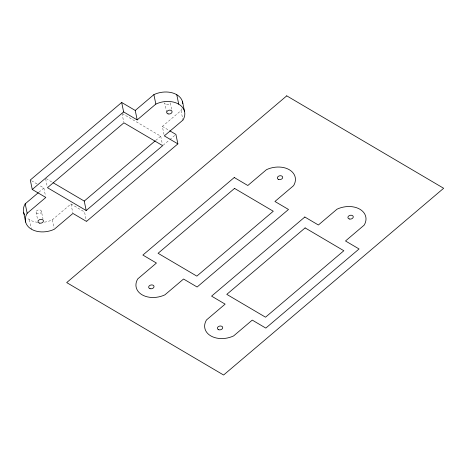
<?xml version="1.0" encoding="UTF-8"?>
<svg xmlns="http://www.w3.org/2000/svg" width="467" height="467" viewBox="0 0 467 467"><rect width="100%" height="100%" fill="white"/><g stroke="black" fill="none" stroke-linecap="round" stroke-linejoin="round"><path stroke-width="0.35" stroke-dasharray="2.33 1.75" d="M38.919 192.194L43.857 188.003L38.924 185.095M44.447 222.164A20.11 14.144 -11.7 0 0 52.327 219.805L70.978 203.98L84.533 211.965L86.494 221.422M164.034 134.543L162.358 126.434L181.003 110.609A20.11 14.144 -11.7 0 0 182.142 108.274M155.721 140.421L160.706 136.189L122.593 113.732M163.176 145.231L169.27 140.065M169.825 139.592L175.364 134.893M162.358 126.434L169.136 130.427M46.128 178.616L52.38 182.299M31.528 180.741L38.312 184.734M181.003 110.609L182.965 120.066M170.274 102.985L171.675 109.739M166.713 112.389L164.758 102.933A2.714 1.909 -11.7 0 0 167.145 104.573A2.714 1.909 -11.7 0 0 170.058 102.822M160.706 136.189L162.388 144.297M121.969 113.364L123.784 122.15M70.978 203.98L72.794 212.759M45.643 178.925L47.325 187.033M52.327 219.805L54.003 227.908M43.857 188.003L45.532 196.111M41.458 211.504A2.714 1.909 -11.7 0 1 37.465 213.641A2.714 1.909 -11.7 0 1 37.378 210.302A2.714 1.909 -11.7 0 1 41.458 211.504L42.993 218.935M36.076 212.129L37.757 220.231M29.444 219.729L31.4 229.186M37.664 222.31A20.11 14.144 -11.7 0 1 26.794 217.745"/><path stroke-width="0.7" d="M177.874 143.883L164.314 135.891L182.965 120.066A20.11 14.144 -11.7 0 0 178.727 104.164A20.11 14.144 -11.7 0 0 155.844 104.088L137.193 119.914L135.237 110.457L121.677 102.471L30.297 180.017L32.258 189.474L45.813 197.459L27.168 213.285A20.11 14.144 -11.7 0 0 31.4 229.186A20.11 14.144 -11.7 0 0 54.283 229.262L72.934 213.437L86.494 221.422L177.874 143.883L175.913 134.426L169.755 130.795M32.258 189.474L123.638 111.928L121.677 102.471M24.547 214.832A20.11 14.144 -11.7 0 1 25.206 203.828L38.37 192.655M135.237 110.457L153.888 94.632A20.11 14.144 -11.7 0 1 182.831 103.528M86.202 210.529L47.465 187.705L123.924 122.821L162.668 145.646L86.202 210.529L84.247 201.073L155.167 140.888M123.638 111.928L137.193 119.914M53.005 182.667L84.247 201.073M182.533 101.8L184.488 111.257M176.771 94.708L178.727 104.164M153.888 94.632L155.844 104.088M25.206 203.828L27.168 213.285M23.683 212.637L25.638 222.094M286.744 95.846L66.688 282.588L223.594 375.019L443.65 188.277L286.744 95.846M234.253 177.513L142.873 255.058L156.433 263.049L137.783 278.869A20.11 14.144 -11.7 0 0 142.021 294.77A20.11 14.144 -11.7 0 0 164.904 294.846L183.554 279.021L197.115 287.012L288.495 209.467L274.935 201.481L293.585 185.656A20.11 14.144 -11.7 0 0 289.347 169.755A20.11 14.144 -11.7 0 0 266.464 169.679L247.814 185.504L234.253 177.513M234.545 188.411L158.079 253.295L196.823 276.114L273.283 211.23L234.545 188.411M304.823 217.015L211.58 296.136L225.135 304.128L206.49 319.953A20.11 14.144 -11.7 0 0 210.722 335.855A20.11 14.144 -11.7 0 0 233.611 335.925L252.256 320.105L265.816 328.091L359.065 248.964L345.504 240.978L364.149 225.152A20.11 14.144 -11.7 0 0 359.917 209.251A20.11 14.144 -11.7 0 0 337.034 209.175L318.383 225.001L304.823 217.015M305.114 227.908L226.787 294.373L265.53 317.198L343.852 250.732L305.114 227.908M168.102 113.901A2.714 1.909 -11.7 0 0 172.09 111.765A2.714 1.909 -11.7 0 0 168.015 110.568A2.714 1.909 -11.7 0 0 168.102 113.901M39.426 223.098A2.714 1.909 -11.7 0 0 43.413 220.961A2.714 1.909 -11.7 0 0 39.339 219.759A2.714 1.909 -11.7 0 0 39.426 223.098M278.723 179.491A2.714 1.909 -11.7 0 0 282.71 177.355A2.714 1.909 -11.7 0 0 278.636 176.152A2.714 1.909 -11.7 0 0 278.723 179.491M150.047 288.682A2.714 1.909 -11.7 0 0 154.034 286.545A2.714 1.909 -11.7 0 0 149.954 285.349A2.714 1.909 -11.7 0 0 150.047 288.682M218.749 329.766A2.714 1.909 -11.7 0 0 222.736 327.63A2.714 1.909 -11.7 0 0 218.661 326.427A2.714 1.909 -11.7 0 0 218.749 329.766M349.293 218.988A2.714 1.909 -11.7 0 0 353.28 216.851A2.714 1.909 -11.7 0 0 349.205 215.649A2.714 1.909 -11.7 0 0 349.293 218.988"/></g></svg>
